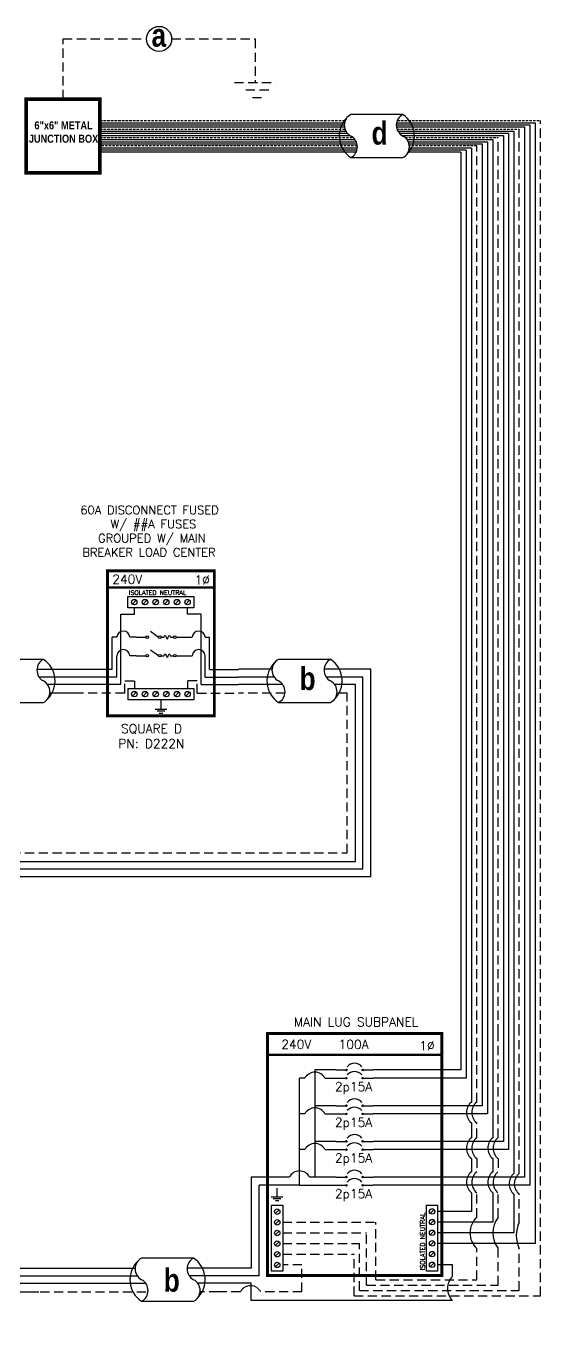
# Model space of a CAD drawing. Header units: feet. Extents: x 24455 to 25053, y 16036 to 16620.
# Drawn here: x 24843 to 25053, y 16081 to 16620 of the extents above; entities that cross this region are included whole.
import ezdxf

# ---------------------------------------------------------------- set-up
doc = ezdxf.new("R2010")
doc.units = ezdxf.units.FT
doc.header["$MEASUREMENT"] = 0
doc.linetypes.add('HIDDEN', pattern=[0.375, 0.25, -0.125])
for name, color, linetype in [('ONE LINE BLOCKS', 7, 'Continuous'), ('TABLES', 7, 'Continuous'), ('TEXT', 7, 'Continuous'), ('Z - TITLEBLOCK TXT', 7, 'Continuous')]:
    doc.layers.add(name, color=color, linetype=linetype)
doc.styles.add('ONE LINE TXT', font='techb___.ttf')
doc.styles.get("Standard").update_dxf_attribs({"font": 'simplex.shx'})

# ---------------------------------------------------------------- blocks, each defined once
blk = doc.blocks.new('M_MAIN DISCONNECT')
at = {"color": 253, "linetype": 'Continuous'}
for p, q in [((10.94, -17.67), (10.94, -15.06)), ((32.69, -17.67), (32.69, -15.06)), ((5.45, -46.43), (5.45, -17.67)), ((5.45, -17.67), (10.94, -17.67)), ((38.18, -17.67), (32.69, -17.67)), ((38.18, -46.43), (38.18, -17.67)), ((5.45, -46.43), (-9.78, -46.43)), ((38.18, -46.43), (53.41, -46.43))]:
    blk.add_line(p, q, dxfattribs=at)
at = {"color": 7, "linetype": 'Continuous'}
for p, q in [((1.95, -40.22), (1.95, -27.1)), ((3.81, -27.1), (1.95, -27.1)), ((11.72, -27.1), (9.09, -27.1)), ((31.91, -27.1), (34.54, -27.1)), ((39.82, -27.1), (41.69, -27.1)), ((41.69, -40.22), (41.69, -27.1)), ((1.95, -40.22), (-9.78, -40.22)), ((41.69, -40.22), (53.41, -40.22))]:
    blk.add_line(p, q, dxfattribs=at)
at = {"color": 1, "linetype": 'Continuous'}
for p, q in [((21.88, -27.1), (23.12, -27.1)), ((25.67, -27.11), (26.91, -27.11)), ((21.88, -34.64), (23.12, -34.64)), ((25.67, -34.64), (26.91, -34.64))]:
    blk.add_line(p, q, dxfattribs=at)
at = {"color": 10, "linetype": 'Continuous'}
for p, q in [((3.81, -43.39), (3.81, -34.64)), ((11.72, -34.64), (9.09, -34.64)), ((31.91, -34.64), (34.54, -34.64)), ((39.82, -43.39), (39.82, -34.64)), ((3.81, -43.39), (-9.78, -43.39)), ((39.82, -43.39), (53.41, -43.39))]:
    blk.add_line(p, q, dxfattribs=at)
at = {"color": 7, "linetype": 'Continuous'}
for centre in [(6.45, -27.26), (37.18, -27.26)]:
    blk.add_arc(centre, 2.64, 3.2819, 176.7181, dxfattribs=at)
at = {"color": 10, "linetype": 'Continuous'}
for centre in [(6.45, -34.79), (37.18, -34.79)]:
    blk.add_arc(centre, 2.64, 3.2819, 176.7181, dxfattribs=at)
at = {"color": 1, "linetype": 'Continuous'}
for points in [[(23.12, -27.1), (23.5, -26.34), (24.4, -27.87), (25.22, -26.34), (25.67, -27.11)], [(23.12, -34.64), (23.5, -33.88), (24.4, -35.4), (25.22, -33.88), (25.67, -34.64)]]:
    blk.add_spline(points, degree=3, dxfattribs=at)
at = {"layer": 'ONE LINE BLOCKS', "lineweight": 50}
blk.add_line((0, -6.77), (43.61, -6.77), dxfattribs=at)
at = {"layer": 'ONE LINE BLOCKS', "lineweight": 50, "const_width": 1.19}
blk.add_lwpolyline([(0, -59.17), (0, 0), (43.61, 0), (43.61, -59.17)], close=True, dxfattribs=at)
at = {"layer": 'TEXT', "color": 92, "linetype": 'HIDDEN', "ltscale": 15}
for p, q in [((7.03, -49.88), (7.03, -44.94)), ((7.03, -44.94), (10.94, -44.94)), ((10.94, -44.94), (10.94, -48.08)), ((36.6, -44.94), (32.69, -44.94)), ((32.69, -44.94), (32.69, -48.08)), ((36.6, -49.88), (36.6, -44.94)), ((7.03, -49.88), (-9.78, -49.88)), ((36.6, -49.88), (53.41, -49.88))]:
    blk.add_line(p, q, dxfattribs=at)
at = {"layer": 'TEXT', "color": 92, "linetype": 'Continuous', "flags": 128}
for points in [[(21.82, -52.94), (21.82, -56.44)], [(19.48, -56.44), (24.16, -56.44)], [(23.35, -57.31), (20.29, -57.31)], [(22.53, -58.18), (21.1, -58.18)]]:
    blk.add_lwpolyline(points, dxfattribs=at)
at = {"layer": 'Z - TITLEBLOCK TXT', "color": 1, "linetype": 'Continuous'}
for p, q in [((8.34, -15.06), (8.34, -10.52)), ((8.34, -10.52), (35.29, -10.52)), ((35.29, -10.52), (35.29, -15.06)), ((35.29, -15.06), (8.34, -15.06)), ((17.54, -24.65), (20.8, -27.1)), ((11.72, -27.1), (15.64, -27.1)), ((17.54, -32.19), (20.8, -34.63)), ((27.99, -27.11), (31.91, -27.11)), ((11.72, -34.64), (15.64, -34.64)), ((27.99, -34.64), (31.91, -34.64)), ((8.34, -48.08), (35.29, -48.08)), ((8.34, -48.08), (8.34, -52.62)), ((35.29, -48.08), (35.29, -52.62)), ((35.29, -52.62), (8.34, -52.62))]:
    blk.add_line(p, q, dxfattribs=at)
at = {"layer": 'Z - TITLEBLOCK TXT', "color": 4, "linetype": 'Continuous'}
for p, q in [((11.73, -12), (10.15, -13.58)), ((16.08, -12), (14.5, -13.58)), ((20.43, -12), (18.86, -13.58)), ((24.78, -12), (23.21, -13.58)), ((29.13, -12), (27.56, -13.58)), ((33.48, -12), (31.91, -13.58)), ((11.73, -49.56), (10.15, -51.13)), ((16.08, -49.56), (14.5, -51.13)), ((20.43, -49.56), (18.86, -51.13)), ((24.78, -49.56), (23.21, -51.13)), ((29.13, -49.56), (27.56, -51.13)), ((33.48, -49.56), (31.91, -51.13))]:
    blk.add_line(p, q, dxfattribs=at)
for centre in [(10.94, -12.79), (15.29, -12.79), (19.64, -12.79), (23.99, -12.79), (28.34, -12.79), (32.69, -12.79), (10.94, -50.35), (15.29, -50.35), (19.64, -50.35), (23.99, -50.35), (28.34, -50.35), (32.69, -50.35)]:
    blk.add_circle(centre, 1.11, dxfattribs=at)
at = {"layer": 'Z - TITLEBLOCK TXT', "color": 1, "linetype": 'Continuous'}
for centre in [(16.18, -27.1), (21.34, -27.1), (27.45, -27.11), (16.18, -34.64), (21.34, -34.64), (27.45, -34.64)]:
    blk.add_circle(centre, 0.541, dxfattribs=at)
at = {"layer": 'TABLES', "color": 4, "linetype": 'Continuous'}
blk.add_text('ISOLATED NEUTRAL', height=1.8743, dxfattribs=at).set_placement((8.7, -9.86))
at = {"layer": 'TEXT', "color": 1}
for s, width, gutter_width, heights, insert, char_height, attachment_point in [('\\A1;\\pi4.1167;60A DISCONNECT FUSED \\P\\pi16.454;W/ ##A FUSES\\P\\pi11.355;GROUPED W/ MAIN \\P\\pi4.9392;BREAKER LOAD CENTER', 71.8931, 92.23, [24.13], (-15.26, 26.55), 3.4544, 1), ('240V', 0.1481, 0.75, [0], (8.07, -3.44), 3.658, 5), ('1∅', 0.1481, 0.75, [0], (38.63, -3.74), 3.658, 5), ('\\A1;\\pi3.6942,t21.982;SQUARE D\\P\\pi2.5621,t20.85;PN: D222N', 35.0816, 28.88, [13.54], (1.84, -62.59), 3.6576, 1)]:
    blk.add_mtext_dynamic_manual_height_columns(s, width=width, gutter_width=gutter_width, heights=heights, dxfattribs=dict(at, insert=insert, char_height=char_height, attachment_point=attachment_point))
blk = doc.blocks.new('*U14')
blk.add_blockref('M_MAIN DISCONNECT', (0, 0))
blk = doc.blocks.new('*U7')
at = {"color": 7, "linetype": 'Continuous'}
for p, q in [((6.669, 2.433), (2.905, 2.433)), ((2.435, 1.711), (0, 1.711)), ((9.575, 1.711), (6.199, 1.711)), ((2.905, -0.69), (6.669, -0.69))]:
    blk.add_line(p, q, dxfattribs=at)
at = {"color": 10, "linetype": 'Continuous'}
for p, q in [((2.591, 1.149), (0, 1.149)), ((9.575, 1.149), (6.355, 1.149))]:
    blk.add_line(p, q, dxfattribs=at)
at = {"color": 253, "linetype": 'Continuous'}
for p, q in [((3.208, 0.611), (0, 0.611)), ((9.575, 0.611), (6.972, 0.611))]:
    blk.add_line(p, q, dxfattribs=at)
at = {"color": 7, "linetype": 'Continuous'}
for centre, start, end in [((3.942, 0.872), 133.97324, 236.42648), ((5.633, 0.872), 313.97324, 56.42648)]:
    blk.add_arc(centre, 1.874, start, end, dxfattribs=at)
at = {"layer": 'TEXT', "color": 92, "linetype": 'HIDDEN', "ltscale": 15}
for p, q in [((3.373, 0), (0, 0)), ((9.575, 0), (7.137, 0))]:
    blk.add_line(p, q, dxfattribs=at)
at = {"layer": 'Z - TITLEBLOCK TXT', "linetype": 'Continuous'}
for centre, start, end in [((3.315, 1.653), 117.66392, 242.33608), ((7.078, 1.653), 117.66392, 242.33608), ((2.496, 0.091), 297.66392, 62.33608), ((6.26, 0.091), 297.66392, 62.33608)]:
    blk.add_arc(centre, 0.882, start, end, dxfattribs=at)
blk = doc.blocks.new('M_UTILITY DISCONNECT')
at = {"color": 253, "linetype": 'Continuous'}
for p, q in [((3.671, 5.706), (3.671, 6.168)), ((7.524, 5.706), (7.524, 6.168)), ((2.699, 0.611), (2.699, 5.706)), ((2.699, 5.706), (3.671, 5.706)), ((8.496, 5.706), (7.524, 5.706)), ((8.496, 0.611), (8.496, 5.706)), ((2.699, 0.611), (0, 0.611)), ((8.496, 0.611), (11.195, 0.611))]:
    blk.add_line(p, q, dxfattribs=at)
at = {"color": 7, "linetype": 'Continuous'}
for p, q in [((2.078, 1.711), (2.078, 4.034)), ((2.408, 4.034), (2.078, 4.034)), ((3.809, 4.034), (3.343, 4.034)), ((7.386, 4.034), (7.853, 4.034)), ((8.788, 4.034), (9.118, 4.034)), ((9.118, 1.711), (9.118, 4.034)), ((2.078, 1.711), (0, 1.711)), ((9.118, 1.711), (11.195, 1.711))]:
    blk.add_line(p, q, dxfattribs=at)
at = {"color": 10, "linetype": 'Continuous'}
for p, q in [((2.408, 1.149), (2.408, 2.699)), ((3.809, 2.699), (3.343, 2.699)), ((7.386, 2.699), (7.853, 2.699)), ((8.787, 1.149), (8.788, 2.699)), ((2.408, 1.149), (0, 1.149)), ((8.787, 1.149), (11.195, 1.149))]:
    blk.add_line(p, q, dxfattribs=at)
at = {"color": 7, "linetype": 'Continuous'}
for centre in [(2.875, 4.008), (8.32, 4.008)]:
    blk.add_arc(centre, 0.468, 3.28193, 176.71807, dxfattribs=at)
at = {"color": 10, "linetype": 'Continuous'}
for centre in [(2.875, 2.672), (8.32, 2.672)]:
    blk.add_arc(centre, 0.468, 3.28193, 176.71807, dxfattribs=at)
at = {"layer": 'ONE LINE BLOCKS', "lineweight": 50}
blk.add_line((1.732, 7.637), (9.459, 7.637), dxfattribs=at)
at = {"layer": 'ONE LINE BLOCKS', "lineweight": 50, "const_width": 0.21}
blk.add_lwpolyline([(1.732, -1.647), (1.732, 8.836), (9.459, 8.836), (9.459, -1.647)], close=True, dxfattribs=at)
at = {"layer": 'TEXT', "color": 92, "linetype": 'HIDDEN', "ltscale": 15}
for p, q in [((2.978, 0), (0, 0)), ((2.978, 0), (2.978, 0.875)), ((2.978, 0.875), (3.671, 0.875)), ((3.671, 0.875), (3.671, 0.319)), ((8.217, 0.875), (7.524, 0.875)), ((7.524, 0.875), (7.524, 0.319)), ((8.217, 0), (8.217, 0.875)), ((8.217, 0), (11.195, 0))]:
    blk.add_line(p, q, dxfattribs=at)
at = {"layer": 'TEXT', "color": 92, "linetype": 'Continuous', "flags": 128}
for points in [[(5.598, -0.543), (5.598, -1.164)], [(5.183, -1.164), (6.012, -1.164)], [(5.869, -1.317), (5.327, -1.317)], [(5.725, -1.471), (5.47, -1.471)]]:
    blk.add_lwpolyline(points, dxfattribs=at)
at = {"layer": 'Z - TITLEBLOCK TXT', "color": 1, "linetype": 'Continuous'}
for p, q in [((3.211, 6.168), (3.211, 6.972)), ((3.211, 6.972), (7.984, 6.972)), ((7.984, 6.972), (7.984, 6.168)), ((7.984, 6.168), (3.211, 6.168)), ((3.809, 4.034), (4.973, 4.034)), ((5.309, 4.468), (5.887, 4.036)), ((6.078, 4.034), (7.386, 4.034)), ((5.309, 3.134), (5.887, 2.701)), ((3.809, 2.699), (4.973, 2.699)), ((6.078, 2.699), (7.386, 2.699)), ((3.211, 0.319), (7.984, 0.319)), ((3.211, 0.319), (3.211, -0.485)), ((7.984, 0.319), (7.984, -0.485)), ((7.984, -0.485), (3.211, -0.485))]:
    blk.add_line(p, q, dxfattribs=at)
at = {"layer": 'Z - TITLEBLOCK TXT', "color": 4, "linetype": 'Continuous'}
for p, q in [((3.81, 6.71), (3.531, 6.431)), ((4.581, 6.71), (4.302, 6.431)), ((5.351, 6.71), (5.073, 6.431)), ((6.122, 6.71), (5.844, 6.431)), ((6.893, 6.71), (6.614, 6.431)), ((7.664, 6.71), (7.385, 6.431)), ((3.81, 0.056), (3.531, -0.223)), ((4.581, 0.056), (4.302, -0.223)), ((5.351, 0.056), (5.073, -0.223)), ((6.122, 0.056), (5.844, -0.223)), ((6.893, 0.056), (6.614, -0.223)), ((7.664, 0.056), (7.385, -0.223))]:
    blk.add_line(p, q, dxfattribs=at)
for centre in [(3.671, 6.57), (4.441, 6.57), (5.212, 6.57), (5.983, 6.57), (6.754, 6.57), (7.524, 6.57), (3.671, -0.083), (4.441, -0.083), (5.212, -0.083), (5.983, -0.083), (6.754, -0.083), (7.524, -0.083)]:
    blk.add_circle(centre, 0.197, dxfattribs=at)
at = {"layer": 'Z - TITLEBLOCK TXT', "color": 1, "linetype": 'Continuous'}
for centre in [(5.069, 4.034), (5.983, 4.034), (5.069, 2.699), (5.983, 2.699)]:
    blk.add_circle(centre, 0.0959, dxfattribs=at)
at = {"layer": 'TABLES', "color": 4, "linetype": 'Continuous'}
blk.add_text('ISOLATED NEUTRAL', height=0.33207, dxfattribs=at).set_placement((3.275, 7.089))
at = {"layer": 'TEXT', "color": 1}
for s, width, gutter_width, heights, insert, char_height, attachment_point in [('\\A1;\\pi2.3006; 60A UNFUSED \\P\\pi1.0912;UTILITY DISCONNECT', 11.50802, 0, [1.916], (-0.322, 11.272), 0.612, 1), ('240V', 0.14806, 0.75, [0], (3.162, 8.227), 0.648, 5), ('1∅', 0.14806, 0.75, [0], (8.576, 8.174), 0.648, 5), ('\\A1;\\pi1.5665,t4.8065;SQUARE D\\P\\pi1.042,t4.282;PN: D222RB', 8.03936, 0.203, [2.349], (1.51, -2.167), 0.648, 1)]:
    blk.add_mtext_dynamic_manual_height_columns(s, width=width, gutter_width=gutter_width, heights=heights, dxfattribs=dict(at, insert=insert, char_height=char_height, attachment_point=attachment_point))
blk = doc.blocks.new('*U15')
at = {"layer": 'ONE LINE BLOCKS', "linetype": 'Continuous'}
h = blk.add_hatch(color=1, dxfattribs=at)
h.dxf.hatch_style = 1
edge = h.paths.add_edge_path()
edge.add_arc((32.25, -14.9), 0.291, 0, 360)
h = blk.add_hatch(color=1, dxfattribs=at)
h.dxf.hatch_style = 1
edge = h.paths.add_edge_path()
edge.add_arc((38.92, -14.9), 0.291, 0, 360)
h = blk.add_hatch(color=1, dxfattribs=at)
h.dxf.hatch_style = 1
edge = h.paths.add_edge_path()
edge.add_arc((32.25, -18.28), 0.291, 0, 360)
h = blk.add_hatch(color=1, dxfattribs=at)
h.dxf.hatch_style = 1
edge = h.paths.add_edge_path()
edge.add_arc((38.92, -18.28), 0.291, 0, 360)
h = blk.add_hatch(color=1, dxfattribs=at)
h.dxf.hatch_style = 1
edge = h.paths.add_edge_path()
edge.add_arc((32.25, -29.46), 0.291, 0, 360)
h = blk.add_hatch(color=1, dxfattribs=at)
h.dxf.hatch_style = 1
edge = h.paths.add_edge_path()
edge.add_arc((38.92, -29.46), 0.291, 0, 360)
h = blk.add_hatch(color=1, dxfattribs=at)
h.dxf.hatch_style = 1
edge = h.paths.add_edge_path()
edge.add_arc((32.25, -32.84), 0.291, 0, 360)
h = blk.add_hatch(color=1, dxfattribs=at)
h.dxf.hatch_style = 1
edge = h.paths.add_edge_path()
edge.add_arc((38.92, -32.84), 0.291, 0, 360)
h = blk.add_hatch(color=1, dxfattribs=at)
h.dxf.hatch_style = 1
edge = h.paths.add_edge_path()
edge.add_arc((32.25, -44.02), 0.291, 0, 360)
h = blk.add_hatch(color=1, dxfattribs=at)
h.dxf.hatch_style = 1
edge = h.paths.add_edge_path()
edge.add_arc((32.25, -47.4), 0.291, 0, 360)
h = blk.add_hatch(color=1, dxfattribs=at)
h.dxf.hatch_style = 1
edge = h.paths.add_edge_path()
edge.add_arc((38.92, -44.02), 0.291, 0, 360)
h = blk.add_hatch(color=1, dxfattribs=at)
h.dxf.hatch_style = 1
edge = h.paths.add_edge_path()
edge.add_arc((38.92, -47.4), 0.291, 0, 360)
h = blk.add_hatch(color=1, dxfattribs=at)
h.dxf.hatch_style = 1
edge = h.paths.add_edge_path()
edge.add_arc((32.25, -58.58), 0.291, 0, 360)
h = blk.add_hatch(color=1, dxfattribs=at)
h.dxf.hatch_style = 1
edge = h.paths.add_edge_path()
edge.add_arc((38.92, -58.58), 0.291, 0, 360)
h = blk.add_hatch(color=1, dxfattribs=at)
h.dxf.hatch_style = 1
edge = h.paths.add_edge_path()
edge.add_arc((32.25, -61.96), 0.291, 0, 360)
h = blk.add_hatch(color=1, dxfattribs=at)
h.dxf.hatch_style = 1
edge = h.paths.add_edge_path()
edge.add_arc((38.92, -61.96), 0.291, 0, 360)
at = {"color": 7, "linetype": 'Continuous'}
for p, q in [((78.93, 0), (78.93, -14.9)), ((87.63, 0), (87.63, -29.46)), ((96.33, 0), (96.33, -44.02)), ((105.03, 0), (105.03, -58.58)), ((28.05, -14.9), (19.39, -14.9)), ((19.39, -14.9), (19.39, -29.46)), ((78.93, -14.9), (43.12, -14.9)), ((28.05, -29.46), (19.39, -29.46)), ((19.39, -29.46), (19.39, -44.02)), ((87.63, -29.46), (43.12, -29.46)), ((28.05, -44.02), (19.39, -44.02)), ((19.39, -44.02), (19.39, -58.58)), ((96.33, -44.02), (43.12, -44.02)), ((8.98, -58.58), (-6.7, -58.58)), ((-6.7, -58.58), (-6.7, -95.75)), ((28.05, -58.58), (17.22, -58.58)), ((105.03, -58.58), (43.12, -58.58)), ((-6.7, -95.75), (-20.02, -95.75))]:
    blk.add_line(p, q, dxfattribs=at)
at = {"color": 10, "linetype": 'Continuous'}
for p, q in [((81.1, 0), (81.1, -18.28)), ((89.8, 0), (89.8, -32.84)), ((98.5, 0), (98.5, -47.4)), ((107.2, 0), (107.2, -61.96)), ((13.1, -32.84), (13.1, -18.28)), ((15.27, -18.28), (13.1, -18.28)), ((23.51, -18.28), (28.05, -18.28)), ((81.1, -18.28), (43.12, -18.28)), ((13.1, -47.4), (13.1, -32.84)), ((15.27, -32.84), (13.1, -32.84)), ((23.51, -32.84), (28.05, -32.84)), ((89.8, -32.84), (43.12, -32.84)), ((13.1, -61.96), (13.1, -47.4)), ((15.27, -47.4), (13.1, -47.4)), ((23.51, -47.4), (28.05, -47.4)), ((98.5, -47.4), (43.12, -47.4)), ((13.1, -61.96), (-3.41, -61.96)), ((-3.41, -98.92), (-3.41, -61.96)), ((13.1, -61.96), (28.05, -61.96)), ((107.2, -61.96), (43.12, -61.96)), ((-3.41, -98.92), (-20.02, -98.92))]:
    blk.add_line(p, q, dxfattribs=at)
at = {"color": 253, "linetype": 'Continuous'}
for p, q in [((83.28, 0), (83.28, -27.97)), ((91.98, 0), (91.98, -42.53)), ((100.68, 0), (100.68, -57.09)), ((109.38, 0), (109.38, -85.69)), ((83.28, -36.53), (83.28, -42.53)), ((83.28, -51.09), (83.28, -56.42)), ((91.98, -51.09), (91.98, -56.42)), ((83.28, -64.97), (83.28, -72.64)), ((91.98, -64.97), (91.98, -76.99)), ((100.68, -65.65), (100.68, -81.34)), ((83.28, -72.64), (69.51, -72.64)), ((91.98, -76.99), (69.51, -76.99)), ((100.68, -81.34), (69.51, -81.34)), ((109.38, -85.69), (69.51, -85.69)), ((75.52, -94.39), (69.51, -94.39)), ((75.52, -99.21), (75.52, -94.39)), ((-6.7, -101.96), (-20.02, -101.96)), ((-6.7, -108.97), (-6.7, -101.96)), ((75.52, -108.97), (-6.7, -108.97))]:
    blk.add_line(p, q, dxfattribs=at)
at = {"color": 10, "linetype": 'Continuous'}
for centre in [(19.39, -20.44), (19.39, -35), (19.39, -49.56)]:
    blk.add_arc(centre, 4.65, 27.6639, 152.3361, dxfattribs=at)
at = {"color": 253, "linetype": 'Continuous'}
for centre, radius, start, end in [((86.85, -32.25), 5.58, 129.9215, 230.0785), ((86.85, -46.81), 5.58, 129.9215, 230.0785), ((95.56, -46.81), 5.58, 129.9215, 230.0785), ((86.85, -60.7), 5.58, 129.9215, 230.0785), ((95.56, -60.7), 5.58, 129.9215, 230.0785), ((104.26, -61.37), 5.58, 129.9215, 230.0785), ((80.38, -104.09), 6.89, 134.9307, 225.0693)]:
    blk.add_arc(centre, radius, start, end, dxfattribs=at)
at = {"color": 7, "linetype": 'Continuous'}
blk.add_arc((13.1, -60.74), 4.65, 27.6639, 152.3361, dxfattribs=at)
at = {"layer": 'ONE LINE BLOCKS', "lineweight": 50}
blk.add_line((0, -8.7), (71.17, -8.7), dxfattribs=at)
at = {"layer": 'ONE LINE BLOCKS', "lineweight": 50, "const_width": 1.19}
blk.add_lwpolyline([(0, -98.74), (0, 0), (71.17, 0), (71.17, -98.74)], close=True, dxfattribs=at)
at = {"layer": 'TEXT', "color": 92, "linetype": 'HIDDEN', "ltscale": 15}
for p, q in [((85.45, -27.97), (85.45, 0)), ((94.15, -42.53), (94.15, 0)), ((102.85, -57.09), (102.85, 0)), ((111.55, -107.06), (111.55, 0)), ((85.45, -42.53), (85.45, -36.53)), ((85.45, -51.09), (85.45, -56.42)), ((94.15, -51.09), (94.15, -56.42)), ((85.45, -75.05), (85.45, -64.97)), ((94.15, -75.05), (94.15, -64.97)), ((102.85, -77.06), (102.85, -65.65)), ((6.27, -77.06), (44.26, -77.06)), ((44.26, -100.49), (44.26, -77.06)), ((6.27, -81.41), (40.48, -81.41)), ((6.27, -85.76), (37.56, -85.76)), ((37.56, -104.87), (37.56, -85.76)), ((40.48, -102.69), (40.48, -81.41)), ((6.27, -90.11), (35.36, -90.11)), ((35.36, -107.06), (35.36, -90.11)), ((85.45, -100.49), (85.45, -87.74)), ((94.15, -102.69), (94.15, -87.74)), ((102.85, -104.87), (102.85, -87.74)), ((14.11, -94.46), (6.27, -94.46)), ((14.11, -105.41), (14.11, -94.46)), ((44.26, -100.49), (85.45, -100.49)), ((-11.01, -105.41), (-20.02, -105.41)), ((14.11, -105.41), (-2.77, -105.41)), ((35.36, -107.06), (111.55, -107.06)), ((37.56, -104.87), (102.85, -104.87)), ((40.48, -102.69), (94.15, -102.69))]:
    blk.add_line(p, q, dxfattribs=at)
at = {"layer": 'TEXT', "color": 92, "linetype": 'HIDDEN', "flags": 128}
for points in [[(3.9, -63.12), (3.9, -66.62)], [(1.56, -66.62), (6.24, -66.62)], [(5.43, -67.49), (2.37, -67.49)], [(4.62, -68.36), (3.18, -68.36)]]:
    blk.add_lwpolyline(points, dxfattribs=at)
at = {"layer": 'TEXT', "color": 92, "linetype": 'Continuous', "ltscale": 4}
for centre, radius, start, end in [((88.92, -32.25), 5.51, 129.059, 230.941), ((88.92, -46.81), 5.51, 129.059, 230.941), ((97.62, -46.81), 5.51, 129.059, 230.941), ((88.92, -60.7), 5.51, 129.059, 230.941), ((97.62, -60.7), 5.51, 129.059, 230.941), ((106.32, -61.37), 5.51, 129.059, 230.941), ((91.35, -81.39), 8.66, 132.8846, 227.1154), ((102.41, -81.39), 10.41, 142.4478, 217.5522), ((113.71, -82.4), 12.1, 153.8293, 206.1707)]:
    blk.add_arc(centre, radius, start, end, dxfattribs=at)
at = {"layer": 'TEXT', "color": 92, "linetype": 'HIDDEN', "ltscale": 0.3}
blk.add_arc((-6.89, -107.57), 4.65, 27.6639, 152.3361, dxfattribs=at)
at = {"layer": 'Z - TITLEBLOCK TXT', "color": 1, "linetype": 'Continuous'}
for p, q in [((1.73, -97.06), (1.73, -70.12)), ((1.73, -70.12), (6.27, -70.12)), ((6.27, -70.12), (6.27, -97.06)), ((64.97, -96.99), (64.97, -70.04)), ((64.97, -70.04), (69.51, -70.04)), ((69.51, -70.04), (69.51, -96.99)), ((6.27, -97.06), (1.73, -97.06)), ((69.51, -96.99), (64.97, -96.99))]:
    blk.add_line(p, q, dxfattribs=at)
at = {"layer": 'Z - TITLEBLOCK TXT', "color": 4, "linetype": 'Continuous'}
for p, q in [((4.79, -71.93), (3.22, -73.5)), ((68.02, -71.85), (66.45, -73.43)), ((4.79, -76.28), (3.22, -77.85)), ((4.79, -80.63), (3.22, -82.2)), ((68.02, -76.2), (66.45, -77.78)), ((68.02, -80.55), (66.45, -82.13)), ((4.79, -84.98), (3.22, -86.55)), ((68.02, -84.91), (66.45, -86.48)), ((4.79, -89.33), (3.22, -90.9)), ((68.02, -89.26), (66.45, -90.83)), ((4.79, -93.68), (3.22, -95.25)), ((68.02, -93.61), (66.45, -95.18))]:
    blk.add_line(p, q, dxfattribs=at)
at = {"layer": 'Z - TITLEBLOCK TXT', "color": 1, "linetype": 'Continuous', "flags": 128}
for points in [[(28.05, -14.9), (32.25, -14.9)], [(28.05, -14.9), (32.25, -14.9)], [(38.92, -14.9), (43.12, -14.9)], [(28.05, -18.28), (32.25, -18.28)], [(28.05, -18.28), (32.25, -18.28)], [(38.92, -18.28), (43.12, -18.28)], [(28.05, -29.46), (32.25, -29.46)], [(28.05, -29.46), (32.25, -29.46)], [(38.92, -29.46), (43.12, -29.46)], [(28.05, -32.84), (32.25, -32.84)], [(28.05, -32.84), (32.25, -32.84)], [(38.92, -32.84), (43.12, -32.84)], [(28.05, -44.02), (32.25, -44.02)], [(28.05, -44.02), (32.25, -44.02)], [(28.05, -47.4), (32.25, -47.4)], [(28.05, -47.4), (32.25, -47.4)], [(38.92, -44.02), (43.12, -44.02)], [(38.92, -47.4), (43.12, -47.4)], [(28.05, -58.58), (32.25, -58.58)], [(28.05, -58.58), (32.25, -58.58)], [(38.92, -58.58), (43.12, -58.58)], [(28.05, -61.96), (32.25, -61.96)], [(28.05, -61.96), (32.25, -61.96)], [(38.92, -61.96), (43.12, -61.96)]]:
    blk.add_lwpolyline(points, dxfattribs=at)
at = {"layer": 'Z - TITLEBLOCK TXT', "color": 1, "linetype": 'Continuous'}
for centre in [(32.25, -14.9), (38.92, -14.9), (32.25, -18.28), (38.92, -18.28), (32.25, -29.46), (38.92, -29.46), (32.25, -32.84), (38.92, -32.84), (32.25, -44.02), (32.25, -47.4), (38.92, -44.02), (38.92, -47.4), (32.25, -58.58), (38.92, -58.58), (32.25, -61.96), (38.92, -61.96)]:
    blk.add_circle(centre, 0.291, dxfattribs=at)
at = {"layer": 'Z - TITLEBLOCK TXT', "color": 4, "linetype": 'Continuous'}
for centre in [(4, -72.71), (67.24, -72.64), (4, -77.06), (4, -81.41), (67.24, -76.99), (67.24, -81.34), (4, -85.76), (67.24, -85.69), (4, -90.11), (67.24, -90.04), (4, -94.46), (67.24, -94.39)]:
    blk.add_circle(centre, 1.11, dxfattribs=at)
at = {"layer": 'Z - TITLEBLOCK TXT', "color": 1, "linetype": 'Continuous'}
for centre in [(35.58, -16.1), (35.58, -19.48), (35.58, -30.66), (35.58, -34.04), (35.58, -45.22), (35.58, -48.6), (35.58, -59.78), (35.58, -63.16)]:
    blk.add_arc(centre, 3.93, 40.3392, 139.6608, dxfattribs=at)
at = {"layer": 'TABLES', "color": 1, "linetype": 'Continuous'}
for p in [(27.55, -23.52), (27.55, -38.08), (27.55, -52.64), (27.55, -67.2)]:
    blk.add_text('2p15A', height=3.658, dxfattribs=at).set_placement(p)
at = {"layer": 'TABLES', "color": 4, "linetype": 'Continuous'}
blk.add_text('ISOLATED NEUTRAL', height=1.8743, rotation=90, dxfattribs=at).set_placement((64.31, -96.63))
at = {"layer": 'TEXT', "color": 1, "attachment_point": 5}
for s, width, gutter_width, insert, char_height in [('MAIN LUG SUBPANEL ', 62.3984, 7.17, (36.22, 4.74), 3.6576), ('240V', 0.1481, 0.75, (11.79, -4.45), 3.658), ('100A', 0.1481, 0.75, (35.17, -4.45), 3.658), ('1∅', 0.1481, 0.75, (65.15, -4.96), 3.658)]:
    blk.add_mtext_dynamic_manual_height_columns(s, width=width, gutter_width=gutter_width, heights=[0], dxfattribs=dict(at, insert=insert, char_height=char_height))

msp = doc.modelspace()

# ---------------------------------------------------------------- linework, layer by layer
at = {"color": 253, "linetype": 'Continuous'}
for p, q in [((24872.73, 16580.61), (24972.62, 16580.61)), ((24993.86, 16580.61), (25050.5, 16580.61)), ((25050.5, 16580.61), (25050.5, 16208.89)), ((24872.73, 16577.17), (24973.15, 16577.17)), ((24872.73, 16573.72), (24976.88, 16573.72)), ((24994.39, 16577.17), (25041.8, 16577.17)), ((24998.12, 16573.72), (25033.1, 16573.72)), ((25033.1, 16573.72), (25033.1, 16208.89)), ((25041.8, 16577.17), (25041.8, 16208.89)), ((24977.82, 16570.28), (24872.73, 16570.28)), ((25024.4, 16570.28), (24999.06, 16570.28)), ((25024.4, 16570.28), (25024.4, 16208.89)), ((24947.36, 16351.31), (24929.25, 16351.31)), ((24977.08, 16351.31), (24968.61, 16351.31)), ((24977.08, 16279.13), (24977.08, 16351.31)), ((24665.58, 16279.13), (24977.08, 16279.13)), ((24844.34, 16106.93), (24891.44, 16106.93)), ((24921.1, 16106.93), (24912.68, 16106.93))]:
    msp.add_line(p, q, dxfattribs=at)
at = {"color": 10, "linetype": 'Continuous'}
for p, q in [((24872.73, 16579.75), (24972.52, 16579.75)), ((24993.76, 16579.75), (25048.32, 16579.75)), ((25048.32, 16579.75), (25048.32, 16208.89)), ((24872.73, 16576.31), (24973.76, 16576.31)), ((24995, 16576.31), (25039.62, 16576.31)), ((25039.62, 16576.31), (25039.62, 16208.89)), ((24872.73, 16572.86), (24977.39, 16572.86)), ((24977.65, 16569.42), (24872.73, 16569.42)), ((24998.63, 16572.86), (25030.92, 16572.86)), ((25022.22, 16569.42), (24998.9, 16569.42)), ((25022.22, 16569.42), (25022.22, 16208.89)), ((25030.92, 16572.86), (25030.92, 16208.89)), ((24943.88, 16354.35), (24929.25, 16354.35)), ((24980.12, 16354.35), (24965.12, 16354.35)), ((24980.12, 16276.09), (24980.12, 16354.35)), ((24668.62, 16276.09), (24980.12, 16276.09)), ((24845.98, 16109.97), (24887.96, 16109.97)), ((24921.1, 16109.97), (24909.2, 16109.97))]:
    msp.add_line(p, q, dxfattribs=at)
at = {"linetype": 'Continuous'}
for p, q in [((24872.73, 16578.89), (24972.56, 16578.89)), ((24993.81, 16578.89), (25046.15, 16578.89)), ((24872.73, 16575.45), (24974.74, 16575.45)), ((24995.99, 16575.45), (25037.45, 16575.45)), ((24872.73, 16572), (24977.69, 16572)), ((24977.32, 16568.56), (24872.73, 16568.56)), ((25020.05, 16568.56), (24998.57, 16568.56)), ((24998.94, 16572), (25028.75, 16572))]:
    msp.add_line(p, q, dxfattribs=at)
at = {"color": 7, "linetype": 'Continuous'}
for p, q in [((24996.42, 16584), (24975.18, 16584)), ((25046.15, 16578.89), (25046.15, 16208.89)), ((25037.45, 16575.45), (25037.45, 16208.89)), ((25020.05, 16568.56), (25020.05, 16208.89)), ((25028.75, 16572), (25028.75, 16208.89)), ((24975.18, 16566.37), (24996.42, 16566.37)), ((24966.9, 16361.6), (24945.65, 16361.6)), ((24943, 16357.53), (24929.25, 16357.53)), ((24983.3, 16357.53), (24964.24, 16357.53)), ((24983.3, 16272.92), (24983.3, 16357.53)), ((24945.65, 16343.97), (24966.9, 16343.97)), ((24671.79, 16272.92), (24983.3, 16272.92)), ((24910.97, 16117.22), (24889.73, 16117.22)), ((24847.84, 16113.14), (24887.08, 16113.14)), ((24921.1, 16113.14), (24908.32, 16113.14)), ((24889.73, 16099.59), (24910.97, 16099.59))]:
    msp.add_line(p, q, dxfattribs=at)
msp.add_circle((24896.91, 16614.83), 5.11, dxfattribs=at)
for centre, start, end in [((24981.03, 16575.19), 133.9732, 236.4265), ((24990.57, 16575.19), 313.9732, 56.4265), ((24951.5, 16352.79), 133.9732, 236.4265), ((24961.05, 16352.79), 313.9732, 56.4265), ((24895.58, 16108.4), 133.9732, 236.4265), ((24905.12, 16108.4), 313.9732, 56.4265)]:
    msp.add_arc(centre, 10.58, start, end, dxfattribs=at)
at = {"layer": 'ONE LINE BLOCKS', "lineweight": 50, "const_width": 1.53}
msp.add_lwpolyline([(24872.73, 16560.14), (24842.63, 16560.14), (24842.63, 16590.24), (24872.73, 16590.24)], close=True, dxfattribs=at)
at = {"layer": 'TEXT', "color": 92, "linetype": 'HIDDEN', "ltscale": 15}
for p, q in [((24857.68, 16590.24), (24857.68, 16614.83)), ((24857.68, 16614.83), (24891.79, 16614.83)), ((24902.02, 16614.83), (24936.13, 16614.83)), ((24936.13, 16614.83), (24936.13, 16597.04)), ((25052.67, 16208.89), (25052.67, 16581.47)), ((25035.27, 16208.89), (25035.27, 16574.58)), ((25043.97, 16208.89), (25043.97, 16578.03)), ((25026.57, 16208.89), (25026.57, 16571.14)), ((24948.29, 16347.86), (24929.25, 16347.86)), ((24973.64, 16347.86), (24969.53, 16347.86)), ((24973.64, 16282.58), (24973.64, 16347.86)), ((24662.13, 16282.58), (24973.64, 16282.58)), ((24842.76, 16103.48), (24892.37, 16103.48)), ((24921.1, 16103.48), (24913.61, 16103.48))]:
    msp.add_line(p, q, dxfattribs=at)
at = {"layer": 'TEXT', "color": 92, "linetype": 'HIDDEN', "ltscale": 4}
for p, q in [((24872.73, 16581.47), (24972.88, 16581.47)), ((24994.12, 16581.47), (25052.67, 16581.47)), ((24872.73, 16578.03), (24972.77, 16578.03)), ((24872.73, 16574.58), (24976.08, 16574.58)), ((24994.01, 16578.03), (25043.97, 16578.03)), ((24997.32, 16574.58), (25035.27, 16574.58)), ((24977.83, 16571.14), (24872.73, 16571.14)), ((25026.57, 16571.14), (24999.08, 16571.14))]:
    msp.add_line(p, q, dxfattribs=at)
at = {"layer": 'TEXT', "color": 92, "linetype": 'HIDDEN', "ltscale": 15, "flags": 128}
for points in [[(24927.65, 16597.04), (24944.61, 16597.04)], [(24941.67, 16593.9), (24930.59, 16593.9)], [(24938.73, 16590.76), (24933.53, 16590.76)]]:
    msp.add_lwpolyline(points, dxfattribs=at)
at = {"layer": 'Z - TITLEBLOCK TXT', "linetype": 'Continuous'}
for centre, start, end in [((24977.49, 16579.59), 117.6639, 242.3361), ((24998.73, 16579.59), 117.6639, 242.3361), ((24972.87, 16570.78), 297.6639, 62.3361), ((24994.11, 16570.78), 297.6639, 62.3361), ((24947.96, 16357.19), 117.6639, 242.3361), ((24969.21, 16357.19), 117.6639, 242.3361), ((24943.34, 16348.38), 297.6639, 62.3361), ((24964.59, 16348.38), 297.6639, 62.3361), ((24892.04, 16112.81), 117.6639, 242.3361), ((24913.28, 16112.81), 117.6639, 242.3361), ((24887.42, 16104), 297.6639, 62.3361), ((24908.66, 16104), 297.6639, 62.3361)]:
    msp.add_arc(centre, 4.98, start, end, dxfattribs=at)

# ---------------------------------------------------------------- block references
for name, p in [('*U14', (24875.84, 16397.74)), ('*U15', (24941.12, 16208.89))]:
    msp.add_blockref(name, p)
at = {"color": 155, "true_color": 0x647190, "xscale": 5.644441731736358, "yscale": 5.644441731736358, "zscale": 5.644441731736358}
for name, p in [('*U7', (24812.02, 16347.86)), ('M_UTILITY DISCONNECT', (24784.65, 16103.48))]:
    msp.add_blockref(name, p, dxfattribs=at)

# ---------------------------------------------------------------- texts
at = {"layer": 'ONE LINE BLOCKS', "color": 1, "linetype": 'Continuous', "insert": (24857.87, 16581.19), "char_height": 3.2756, "width": 28.3929, "attachment_point": 2, "style": 'ONE LINE TXT'}
msp.add_mtext('6"x6" METAL JUNCTION BOX  ', dxfattribs=at)
at = {"layer": 'Z - TITLEBLOCK TXT', "color": 1, "linetype": 'Continuous', "char_height": 9.3833, "attachment_point": 1, "style": 'ONE LINE TXT'}
for s, insert in [('{\\W1;\\C256;a}', (24893.81, 16621.02)), ('{\\W1;\\C256;d}', (24983.64, 16581.08)), ('{\\W1;\\C256;b}', (24954.23, 16358.44)), ('{\\W1;\\C256;b}', (24898.76, 16112.89))]:
    msp.add_mtext_dynamic_manual_height_columns(s, width=0.1385, gutter_width=2.13, heights=[0], dxfattribs=dict(at, insert=insert))

doc.saveas('drawing.dxf')
